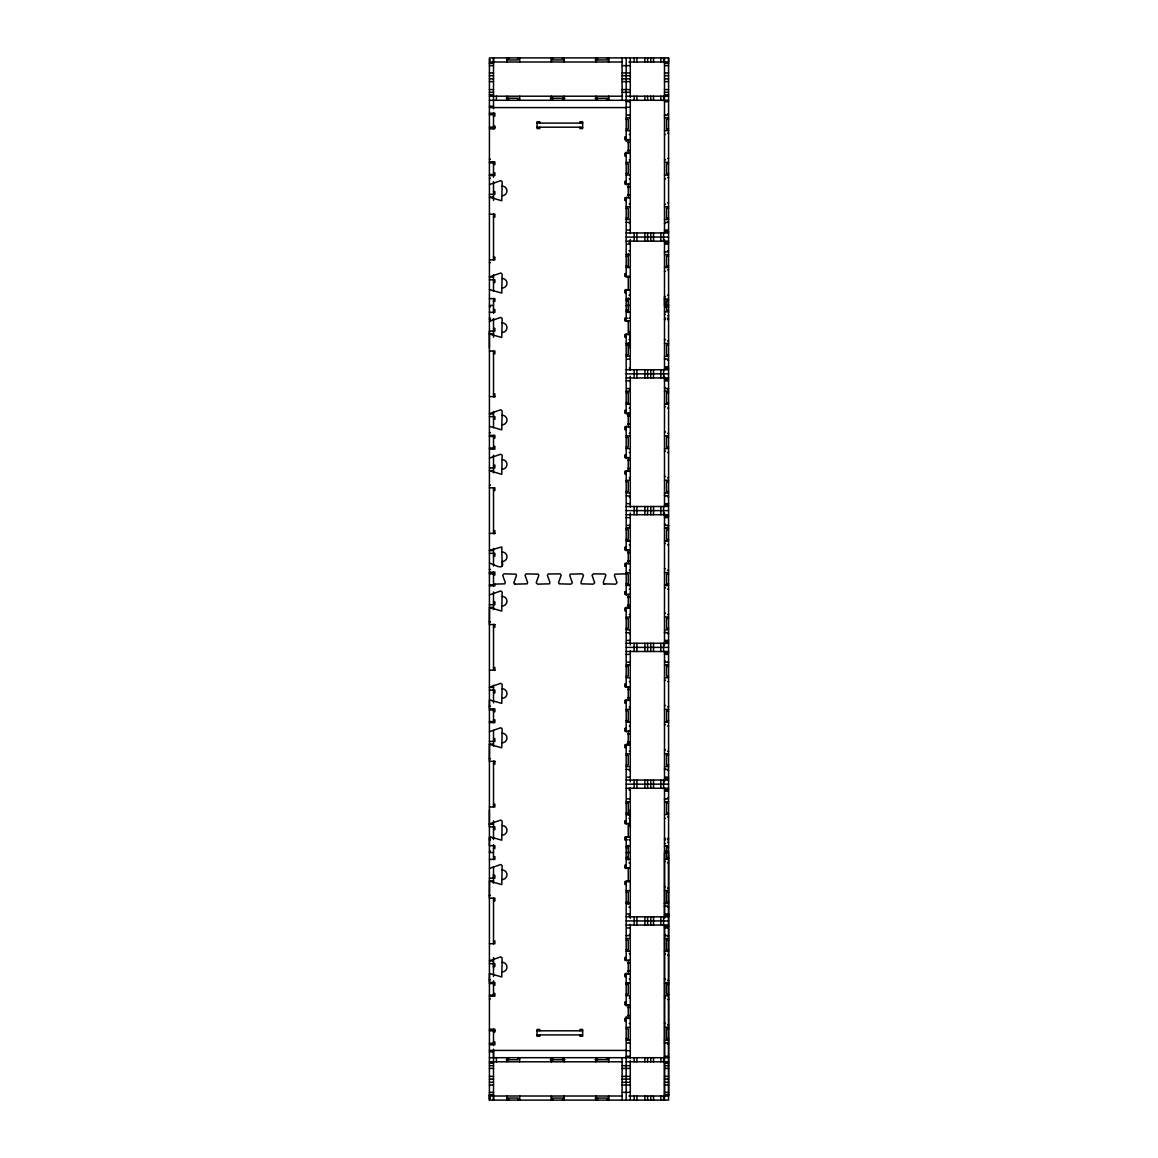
<?xml version="1.0" encoding="UTF-8"?>
<svg xmlns="http://www.w3.org/2000/svg" width="1158" height="1158" viewBox="0 0 1158 1158"><rect width="100%" height="100%" fill="white"/><g stroke="black" fill="none" stroke-linecap="round" stroke-linejoin="round"><path stroke-width="1.5" d="M489.414 809.804L489.414 826.899L494.886 826.899L494.886 829.635L493.511 829.635M489.414 348.196L489.414 331.101L494.886 331.101L494.886 328.365L493.511 328.365M493.511 1058.195L493.511 1049.177M493.511 1045.573L493.511 1041.954L494.886 1041.968L494.886 1044.704L489.414 1044.704M493.511 968.001L493.511 962.587M493.511 877.793L493.511 874.189M493.511 61.996L493.511 57.9L493.511 108.823M630.285 826.899L630.285 809.804M630.285 348.196L630.285 331.101M664.489 1096.004L664.489 1061.727M664.489 1058.122L664.489 924.677M664.489 917.469L664.489 852.549L668.586 852.549L668.586 1096.004L628.924 1096.004M668.586 300.675L666.53 300.675L666.53 305.451L666.53 310.243L668.586 310.243M668.586 304.583L668.586 305.451L664.489 305.451L664.489 296.564L665.503 296.564M664.489 915.457L668.586 915.457L668.586 1100.1L489.414 1100.1L489.414 57.9L668.586 57.9L668.586 61.996L628.924 61.996M489.516 563.135C493.076 563.845 505.25 572.095 502.181 561.572A4.791 4.791 0 0 0 506.972 556.781A4.791 4.791 0 0 0 502.181 552.004M502.152 565.929L501.776 546.923L489.516 550.426M493.511 584.153L504.83 583.835L505.264 582.387L502.688 575.294L504.063 573.847L516.005 574.165L516.425 575.613L513.862 582.706L515.223 584.153L527.165 583.835L527.599 582.387L525.037 575.294L526.094 573.876L538.34 574.165L538.76 575.613L536.197 582.706L537.573 584.153L549.514 583.835L549.934 582.387L547.372 575.294L548.125 573.992L560.11 573.876L561.167 575.294L558.605 582.387L559.024 583.835L570.966 584.153L572.327 582.706L569.765 575.613L570.199 574.165L582.141 573.847L583.502 575.294L580.94 582.387L581.359 583.835L593.301 584.153L594.676 582.706L592.056 575.294L593.417 573.847L605.084 573.992L605.837 575.294L603.275 582.387L603.709 583.835L615.651 584.153L617.011 582.706L614.449 575.613L614.869 574.165L626.189 573.847M489.516 184.542L500.806 180.648L502.152 181.763L501.776 200.754L489.516 197.251M489.516 276.892L500.806 272.984L502.152 274.099L501.776 293.104L489.516 289.601M489.516 321.316L500.806 317.408L502.152 318.537L501.776 337.528L489.516 334.025M489.516 413.667L500.806 409.758L502.152 410.873L501.776 429.864L489.516 426.361M489.516 458.09L500.806 454.182L502.152 455.311L501.776 474.302L489.516 470.799M489.516 594.865L500.806 590.956L502.152 592.071L501.776 611.077L489.516 607.574L489.414 624.596L494.886 624.48M489.516 687.201L500.806 683.292L502.152 684.421L501.776 703.413L489.516 699.91L489.414 708.928L494.886 708.928L494.886 711.663L493.511 711.663M489.516 731.639L500.806 727.731L502.152 728.845L501.776 747.836L489.516 744.333L489.414 761.356L494.886 761.255M489.516 823.975L500.806 820.067L502.152 821.196L501.776 840.187L489.516 836.684L489.414 845.702L494.886 845.702L494.886 848.438L493.511 848.438M489.516 868.399L500.806 864.505L502.152 865.619L501.776 884.611L489.516 881.108L489.414 898.13L494.886 898.13L494.886 900.866L493.511 900.866M489.516 960.749L500.806 956.841L502.152 957.955L501.776 976.961L489.516 973.458L489.414 982.476L494.886 982.476L494.886 985.212L493.511 985.212M489.414 59.955L490.442 59.955M595.111 59.955L607.009 59.955L607.009 57.9M489.414 61.996L622.078 61.996M489.414 62.908L493.511 62.908M664.489 62.908L668.586 62.908M489.414 63.372L493.511 63.372M664.489 63.372L668.586 63.372M489.414 65.644L493.511 65.644M622.078 65.644L630.285 65.644M664.489 65.644L668.586 65.644M489.414 72.968L493.511 72.968M622.078 72.94L630.285 72.968M664.489 72.968L668.586 72.968M489.414 75.704L493.511 75.704M622.078 75.675L630.285 75.704M664.489 75.704L668.586 75.704M489.414 78.874L493.511 78.874M622.078 78.874L630.285 78.874M664.489 78.874L668.586 78.874M489.414 81.61L493.511 81.61M622.078 81.61L630.285 81.61M664.489 81.61L668.586 81.61M489.414 89.586L493.511 89.586M622.078 89.586L630.285 89.586M664.489 89.586L668.586 89.586M489.414 92.322L493.511 92.322M622.078 92.322L630.285 92.322M664.489 92.322L668.586 92.322M489.414 94.826L493.511 94.826M664.489 94.826L668.586 94.826M489.414 96.201L622.599 96.201M626.189 96.201L668.586 96.201M506.263 98.242L518.162 98.242L518.162 100.297M550.282 98.242L564.916 98.242M595.111 98.242L607.009 98.242L607.009 100.297M489.414 100.297L668.586 100.297M626.189 101.672L630.285 101.672M664.489 101.672L668.586 101.672M489.414 106.232L493.511 106.232M626.189 107.289L629.605 107.289M489.414 107.593L626.189 107.593M489.414 113.296L494.886 113.296L494.886 116.032L493.511 116.032M667.558 114.005L668.586 114.005M489.414 114.656L493.511 114.656M626.869 115.018L630.285 115.018M664.489 115.018L667.905 115.018M629.257 115.366L630.285 115.366M664.489 115.366L665.503 115.366M626.189 117.913L630.285 117.913M664.489 117.855L668.586 117.913M626.189 119.477L628.229 119.477L628.229 129.045L626.189 129.045M668.586 119.477L666.53 119.477L666.53 129.045L668.586 129.045M537.051 123.095L582.648 123.095M493.511 126.063L494.886 126.063L494.886 128.799L489.414 128.799M489.414 127.192L494.886 127.192M537.051 127.192L582.648 127.192M626.189 130.608L630.285 130.608M664.489 130.608L668.586 130.608M667.558 133.141L668.586 133.141M629.257 134.516L630.285 134.516M664.489 134.516L665.503 134.516M626.189 136.89L624.813 136.89L624.813 139.626L630.285 139.626M627.549 142.362L630.285 142.362M627.549 150.569L630.285 150.569M630.285 153.305L624.813 153.305L624.813 156.041L626.189 156.041M667.558 158.429L668.586 158.429M489.414 159.109L490.442 159.109M629.257 159.79L630.285 159.79M664.489 159.79L665.503 159.79M489.414 161.845L494.886 161.845L494.886 164.581L493.511 164.581M626.189 162.337L630.285 162.337M664.489 162.337L668.586 162.337M489.414 162.873L493.511 162.873M626.189 163.9L628.229 163.9L628.229 173.468L626.189 173.468M668.586 163.9L666.53 163.9L666.53 173.468L668.586 173.468M493.511 172.788L494.886 172.788L494.886 175.524L489.414 175.524M489.414 174.496L493.511 174.496M626.189 175.09L630.285 175.032M664.489 175.032L668.586 175.09M667.558 177.579L668.586 177.579M489.414 178.26L490.442 178.26M629.257 178.94L630.285 178.94M664.489 178.94L665.503 178.94M626.189 181.343L624.813 181.343L624.813 184.079L630.285 184.064M627.549 186.8L630.285 186.8M493.511 191.591L494.886 191.591L494.886 194.327L489.414 194.327M627.549 195.007L630.285 195.007M489.414 197.063L493.511 197.063M630.285 197.743L624.813 197.743L624.813 200.479L626.189 200.479M667.558 202.853L668.586 202.853M629.257 204.228L630.285 204.228M664.489 204.228L665.503 204.228M626.189 206.761L630.285 206.703M664.489 206.703L668.586 206.761M626.189 208.324L628.229 208.324L628.229 217.907L626.189 217.907M668.586 208.324L666.53 208.324L666.53 217.907L668.586 217.907M489.414 214.273L494.886 214.158L494.886 217.009L493.511 217.009M626.189 219.455L630.285 219.455M664.489 219.455L668.586 219.455M667.558 222.003L668.586 222.003M626.189 222.35L629.605 222.35M665.17 222.35L668.586 222.35M629.257 223.364L630.285 223.364M664.489 223.378L665.503 223.378M626.869 230.08L630.285 230.08M664.489 230.08L667.905 230.08M664.489 231.6L668.586 231.6M626.189 232.961L668.586 232.961M626.189 237.072L668.586 237.072M626.189 241.168L668.586 241.168M629.257 242.543L630.285 242.543M664.489 242.543L668.586 242.543M629.257 242.891L630.285 242.891M626.869 244.063L630.285 244.063M665.17 244.063L668.586 244.063M628.924 250.765L630.285 250.765M667.558 250.765L668.586 250.765M664.489 251.793L667.905 251.793M664.489 252.14L665.503 252.14M626.189 254.63L630.285 254.673M664.489 254.63L668.586 254.673M626.189 256.236L628.229 256.236M668.586 256.236L666.53 256.236L666.53 265.819L668.586 265.819M493.511 257.134L494.886 257.134L494.886 259.87L489.414 259.87M489.414 262.605L490.442 262.605M626.189 265.819L628.229 265.819L628.229 253.501M626.189 267.382L630.285 267.382L626.869 267.44M664.489 267.382L668.586 267.382L665.503 267.44M667.558 269.915L668.586 269.915M664.489 271.29L665.503 271.29M626.189 273.664L624.813 273.664L624.813 276.386L630.285 276.4M489.414 277.08L493.511 277.08M630.285 277.08L626.189 277.08L626.189 197.063M489.414 279.816L494.886 279.816L494.886 282.552L493.511 282.552M626.189 290.079L630.285 290.079M626.189 292.8L624.813 292.8L624.813 290.065L628.244 290.065L628.244 276.386M628.924 295.203L630.285 295.203M667.558 295.203L668.586 295.203M489.414 298.619L494.886 298.619L494.886 301.355L493.511 301.355M626.189 299.053L630.285 299.111M664.489 299.111L668.586 299.111M626.189 300.675L628.229 300.675M489.414 305.451L493.511 305.451M626.189 305.451L630.285 305.451M489.414 306.827L490.442 306.827M664.489 306.827L665.503 306.827M667.558 306.827L668.586 306.827M493.511 309.562L494.886 309.562L494.886 312.298L489.414 312.298M626.189 310.243L628.229 310.243M626.189 311.806L630.285 311.864M664.489 311.864L668.586 311.806M664.489 314.354L665.503 314.354M667.558 315.714L668.586 315.714M489.414 318.218L490.442 318.218M627.549 318.218L624.813 318.103L624.813 320.838L630.285 320.838M628.924 318.218L630.285 318.218M664.489 318.218L665.503 318.218M667.558 318.218L668.586 318.218M489.414 319.594L490.442 319.594M492.497 319.594L493.511 319.594M664.489 319.594L665.503 319.594M667.558 319.594L668.586 319.594M489.414 333.837L493.511 333.837M630.285 334.503L624.813 334.517L624.813 337.253L626.189 337.253M628.924 339.627L630.285 339.627M664.489 339.627L665.503 339.627M667.558 340.988L668.586 340.988M626.189 343.477L630.285 343.535M664.489 343.535L668.586 343.477M626.189 345.098L628.229 345.098M668.586 345.098L666.53 345.098L666.53 354.666L668.586 354.666M489.414 351.048L494.886 351.048L494.886 353.783L493.511 353.783M626.189 354.666L628.229 354.666L628.229 342.768M626.189 356.23L630.285 356.288M664.489 356.288L668.586 356.23M664.489 358.777L665.503 358.777M626.869 359.125L630.285 359.125M664.489 359.125L667.905 359.125M667.558 360.138L668.586 360.138M665.17 366.854L668.586 366.854M629.257 368.027L630.285 368.027M664.489 368.374L668.586 368.374M626.189 369.735L668.586 369.735M626.189 373.846L668.586 373.846M626.189 377.942L668.586 377.942M664.489 379.317L668.586 379.317M626.189 380.837L629.605 380.837M664.489 380.837L667.905 380.837M664.489 387.539L665.503 387.539M626.869 388.567L630.285 388.567M665.17 388.567L668.586 388.567M629.257 388.914L630.285 388.914M667.558 388.914L668.586 388.914M627.202 391.39L630.285 391.39L626.189 391.447M665.503 391.39L668.586 391.39L664.489 391.447M626.189 393.011L628.229 393.011L628.229 402.593L626.189 402.593M668.586 393.011L666.53 393.011L666.53 402.593L668.586 402.593M493.511 393.908L494.886 393.908L494.886 396.644L489.414 396.644M494.886 396.745L493.511 396.745L493.511 350.932M630.285 404.142L626.189 404.142L629.257 404.2M668.586 404.142L664.489 404.142L667.558 404.2M664.489 406.69L665.503 406.69M629.257 408.065L630.285 408.065M667.558 408.065L668.586 408.065M626.189 410.424L624.813 410.424L624.813 413.16L630.285 413.174M489.414 413.855L493.511 413.855M630.285 413.855L626.189 413.855L626.189 333.822M627.549 415.91L630.285 415.91M489.414 416.591L494.886 416.591L494.886 419.326L493.511 419.326M627.549 424.118L630.285 424.118M630.285 426.853L624.813 426.839L624.813 429.575L626.189 429.575M664.489 431.977L665.503 431.977M489.414 432.658L490.442 432.658M629.257 433.338L630.285 433.338M667.558 433.338L668.586 433.338M489.414 435.394L494.886 435.394L494.886 438.129L493.511 438.129M626.189 435.886L630.285 435.828M664.489 435.886L668.586 435.886M489.414 436.421L493.511 436.421M626.189 437.435L628.229 437.435L628.229 447.017L626.189 447.017M668.586 437.435L666.53 437.435L666.53 447.017L668.586 447.017M493.511 446.337L494.886 446.337L494.886 449.072L489.414 449.072M489.414 448.045L493.511 448.045M626.189 448.638L630.285 448.58M664.489 448.58L668.586 448.58M664.489 451.113L665.503 451.113M629.257 452.489L630.285 452.489M667.558 452.489L668.586 452.489M626.189 454.877L624.813 454.877L624.813 457.613L630.285 457.598M627.549 460.334L630.285 460.334M493.511 465.14L494.886 465.14L494.886 467.875L489.414 467.875M627.549 468.541L630.285 468.541M489.414 470.611L493.511 470.611M630.285 471.277L624.813 471.292L624.813 474.027L626.189 474.027M664.489 476.401L665.503 476.401M629.257 477.762L630.285 477.762M667.558 477.762L668.586 477.762M626.189 480.309L630.285 480.309M664.489 480.309L668.586 480.309M626.189 481.873L628.229 481.873L628.229 491.441L626.189 491.441M668.586 481.873L666.53 481.873L666.53 491.441L668.586 491.441M489.414 485.086L490.442 485.086M489.414 487.822L494.886 487.822L494.886 490.558L493.511 490.558M626.189 493.062L630.285 493.004M664.489 493.004L668.586 493.004M664.489 495.552L665.503 495.552M626.189 495.885L629.605 495.885M664.489 495.885L667.905 495.885M629.257 496.912L630.285 496.912M667.558 496.912L668.586 496.912M626.869 503.629L630.285 503.629M665.17 503.629L668.586 503.629M664.489 505.149L668.586 505.149M626.189 506.509L668.586 506.509M626.189 510.62L668.586 510.62M626.189 514.717L668.586 514.717M664.489 516.092L668.586 516.092M626.189 517.597L629.605 517.597M664.489 517.597L667.905 517.597M664.489 524.313L665.503 524.313M626.869 525.341L630.285 525.341M665.17 525.341L668.586 525.341M629.257 525.689L630.285 525.689M667.558 525.689L668.586 525.689M627.202 528.164L630.285 528.164L626.189 528.222M665.503 528.164L668.586 528.164L664.489 528.222M626.189 529.785L628.229 529.785L628.229 539.353L626.189 539.353M668.586 529.785L666.53 529.785L666.53 539.353L668.586 539.353M493.511 530.668L494.886 530.668L494.886 533.404L489.414 533.404M494.886 533.52L493.511 533.52L493.511 487.706M630.285 540.916L626.189 540.916L629.257 540.974M668.586 540.916L664.489 540.916L667.558 540.974M664.489 543.464L665.503 543.464M629.257 544.825L630.285 544.825M667.558 544.825L668.586 544.825M626.189 547.198L624.813 547.198L624.813 549.934L630.285 549.949M489.414 550.615L493.511 550.615M630.285 550.615L626.189 550.615L626.189 470.611M627.549 552.684L630.285 552.684M489.414 553.35L494.886 553.35L494.886 556.086L493.511 556.086M627.549 560.892L630.285 560.892M630.285 563.628L624.813 563.613L624.813 566.349L626.189 566.349M664.489 568.737L665.503 568.737M489.414 569.432L490.442 569.432M629.257 570.112L630.285 570.112M667.558 570.112L668.586 570.112M489.414 572.168L494.886 572.168L494.886 574.904L493.511 574.904M626.189 572.645L630.285 572.645M664.489 572.645L668.586 572.588M489.414 573.181L493.511 573.181M489.414 573.847L494.263 573.847M626.189 574.209L628.229 574.209L628.229 583.791L626.189 583.791M668.586 574.209L666.53 574.209L666.53 583.791L668.586 583.791M489.414 584.819L493.511 584.819M630.285 585.355L626.189 585.355L629.257 585.412M668.586 585.355L664.489 585.355L667.558 585.412M489.414 585.832L494.886 585.832L494.886 584.153M664.489 587.888L665.503 587.888M629.257 589.263L630.285 589.263M667.558 589.263L668.586 589.263M626.189 591.651L624.813 591.651L624.813 594.387L630.285 594.372M627.549 597.108L630.285 597.108M493.511 601.914L494.886 601.914L494.886 604.65L489.414 604.65M627.549 605.316L630.285 605.316M489.414 607.385L493.511 607.385M630.285 607.385L626.189 607.385L626.189 687.389M630.285 608.051L624.813 608.066L624.813 610.802L626.189 610.802M664.489 613.175L665.503 613.175M629.257 614.536L630.285 614.536M667.558 614.536L668.586 614.536M626.189 617.084L630.285 617.084M664.489 617.084L668.586 617.026M626.189 618.647L628.229 618.647L628.229 628.215L626.189 628.215M668.586 618.647L666.53 618.647L666.53 628.215L668.586 628.215M489.414 621.86L490.442 621.86M493.511 627.332L494.886 627.332L494.886 624.596M626.189 629.778L630.285 629.778M664.489 629.778L668.586 629.778M664.489 632.311L665.503 632.311M626.189 632.659L629.605 632.659M664.489 632.659L667.905 632.659M629.257 633.687L630.285 633.687M667.558 633.687L668.586 633.687M626.869 640.403L630.285 640.403M665.17 640.403L668.586 640.403M664.489 641.908L668.586 641.908M626.189 643.283L668.586 643.283M626.189 647.38L668.586 647.38M626.189 651.491L668.586 651.491M664.489 652.851L668.586 652.851M626.189 654.371L629.605 654.371M664.489 654.371L667.905 654.371M664.489 661.088L665.503 661.088M626.869 662.115L630.285 662.115M665.17 662.115L668.586 662.115M629.257 662.448L630.285 662.448M667.558 662.448L668.586 662.448M627.202 664.938L630.285 664.938L626.189 664.996M665.503 664.938L668.586 664.938L664.489 664.996M626.189 666.559L628.229 666.559L628.229 676.127L626.189 676.127M668.586 666.559L666.53 666.559L666.53 676.127L668.586 676.127M493.511 667.442L494.886 667.442L494.886 670.178L489.414 670.178M494.886 670.294L493.511 670.294L493.511 624.48M626.189 677.748L630.285 677.691M664.489 677.748L668.586 677.691M664.489 680.238L665.503 680.238M629.257 681.599L630.285 681.599M667.558 681.599L668.586 681.599M626.189 683.973L624.813 683.973L624.813 686.708L630.285 686.723M489.414 687.389L493.511 687.389M627.549 689.459L630.285 689.459M489.414 690.125L494.886 690.125L494.886 692.86L493.511 692.86M627.549 697.666L630.285 697.666M630.285 700.402L624.813 700.387L624.813 703.123L626.189 703.123M664.489 705.511L665.503 705.511M489.414 706.192L490.442 706.192M629.257 706.887L630.285 706.887M667.558 706.887L668.586 706.887M626.189 709.42L630.285 709.362M664.489 709.42L668.586 709.42M489.414 709.955L493.511 709.955M626.189 710.983L628.229 710.983L628.229 720.566L626.189 720.566M668.586 710.983L666.53 710.983L666.53 720.566L668.586 720.566M493.511 719.871L494.886 719.871L494.886 722.606L489.414 722.606M489.414 721.579L493.511 721.579M630.285 722.114L626.189 722.114L629.257 722.172M668.586 722.114L664.489 722.114L667.558 722.172M664.489 724.662L665.503 724.662M629.257 726.023L630.285 726.023M667.558 726.023L668.586 726.023M626.189 728.425L624.813 728.425L624.813 731.161L630.285 731.147M627.549 733.883L630.285 733.883M493.511 738.674L494.886 738.674L494.886 741.41L489.414 741.41M627.549 742.09L630.285 742.09M489.414 744.145L493.511 744.145M630.285 744.145L626.189 744.145L626.189 824.163M626.189 744.826L630.285 744.826M626.189 747.576L624.813 747.576L624.813 744.84L628.244 744.84L628.244 731.161M664.489 749.935L665.503 749.935M629.257 751.31L630.285 751.31M667.558 751.31L668.586 751.31M626.189 753.858L630.285 753.8M664.489 753.858L668.586 753.858M626.189 755.407L628.229 755.407L628.229 764.989L626.189 764.989M668.586 755.407L666.53 755.407L666.53 764.989L668.586 764.989M489.414 758.62L490.442 758.62M493.511 764.092L494.886 764.092L494.886 761.356M626.189 766.61L630.285 766.553M664.489 766.61L668.586 766.553M664.489 769.086L665.503 769.086M626.189 769.433L629.605 769.433M664.489 769.433L667.905 769.433M629.257 770.461L630.285 770.461M667.558 770.461L668.586 770.461M626.869 777.163L630.285 777.163M665.17 777.163L668.586 777.163M664.489 778.683L668.586 778.683M626.189 780.058L668.586 780.058M626.189 784.154L668.586 784.154M626.189 788.265L668.586 788.265M629.257 789.626L630.285 789.626M664.489 789.626L668.586 789.626M629.257 789.973L630.285 789.973M665.17 791.146L668.586 791.146M667.558 797.862L668.586 797.862M626.869 798.875L630.285 798.875M664.489 798.875L667.905 798.875M664.489 799.223L665.503 799.223M626.869 801.712L630.285 801.712L626.189 801.77M667.558 801.712L664.489 801.712L668.586 801.77M626.189 803.334L628.229 803.334L628.229 815.232M668.586 803.334L666.53 803.334L666.53 812.902L668.586 812.902M493.511 804.217L494.886 804.217L494.886 806.952L489.414 806.952M626.189 812.902L628.229 812.902M626.189 814.523L630.285 814.465M664.489 814.465L668.586 814.465M667.558 817.012L668.586 817.012M628.924 818.373L630.285 818.373M664.489 818.373L665.503 818.373M626.189 820.747L624.813 820.747L624.813 823.483L630.285 823.497M489.414 824.163L493.511 824.163M630.285 837.162L624.813 837.162L624.813 839.897L626.189 839.897M489.414 838.406L490.442 838.406M492.497 838.406L493.511 838.406M664.489 838.406L665.503 838.406M667.558 838.406L668.586 838.406M489.414 839.782L490.442 839.782M626.189 839.782L627.549 839.782M628.924 839.782L630.285 839.782M664.489 839.782L665.503 839.782M667.558 839.782L668.586 839.782M667.558 842.286L668.586 842.286M664.489 843.646L665.503 843.646M626.869 846.136L630.285 846.136M664.489 846.136L667.558 846.136M626.189 846.194L630.285 846.194M664.489 846.194L668.586 846.194M626.189 847.757L628.229 847.757M668.586 847.757L666.53 847.757L666.53 857.325L668.586 857.325M489.414 851.173L490.442 851.173M664.489 851.173L665.503 851.173M667.558 851.173L668.586 851.173M489.414 852.549L493.511 852.549M626.189 852.549L630.285 852.549M493.511 856.645L494.886 856.645L494.886 859.381L489.414 859.381M626.189 857.325L628.229 857.325M630.285 858.889L626.189 858.889L629.605 858.947M668.586 858.889L664.489 858.889L667.558 858.947M664.489 861.436L665.503 861.436M628.924 862.797L630.285 862.797M667.558 862.797L668.586 862.797M626.189 865.2L624.813 865.2L624.813 867.935L630.285 867.921M493.511 875.448L494.886 875.448L494.886 878.184L489.414 878.184M489.414 880.92L493.511 880.92M630.285 880.92L626.189 880.92L626.189 960.937M630.285 881.6L624.813 881.6L624.813 884.336L626.189 884.336M664.489 886.71L665.503 886.71M667.558 888.085L668.586 888.085M626.189 890.618L630.285 890.618M664.489 890.618L668.586 890.56M626.189 892.181L628.229 892.181L628.229 904.499M668.586 892.181L666.53 892.181L666.53 901.764L668.586 901.764M489.414 895.395L490.442 895.395M626.189 901.764L628.229 901.764M626.189 903.327L630.285 903.327M664.489 903.327L668.586 903.327M626.189 903.37L629.605 903.37M664.489 903.37L667.558 903.37M664.489 905.86L665.503 905.86M664.489 906.207L667.905 906.207M628.924 907.235L630.285 907.235M667.558 907.235L668.586 907.235M626.869 913.937L630.285 913.937M665.17 913.937L668.586 913.937L668.586 916.832L626.189 916.832M629.257 915.11L630.285 915.11M629.257 915.457L630.285 915.457M626.189 920.928L668.586 920.928M626.189 925.039L668.586 925.039M664.489 926.4L668.586 926.4M626.869 927.92L630.285 927.92M664.489 927.92L667.905 927.92M629.257 934.622L630.285 934.622M664.489 934.622L665.503 934.622M626.189 935.65L629.605 935.65M665.17 935.65L668.586 935.65M667.558 935.997L668.586 935.997M626.189 938.487L630.285 938.545M664.489 938.545L668.586 938.545M626.189 940.093L628.229 940.093L628.229 949.676L626.189 949.676M668.586 940.093L666.53 940.093L666.53 949.676L668.586 949.676M493.511 940.991L494.886 940.991L494.886 943.727L489.414 943.727M626.189 951.239L630.285 951.297M664.489 951.297L668.586 951.239M629.257 953.772L630.285 953.772M664.489 953.772L665.503 953.772M667.558 955.147L668.586 955.147M626.189 957.521L624.813 957.521L624.813 960.257L630.285 960.257M489.414 960.937L493.511 960.937M627.549 962.993L630.285 962.993M489.414 963.673L494.886 963.673L494.886 966.409L493.511 966.409M627.549 971.2L630.285 971.2M630.285 973.936L624.813 973.921L624.813 976.657L626.189 976.657M629.257 979.06L630.285 979.06M664.489 979.06L665.503 979.06M489.414 979.74L490.442 979.74M667.558 980.421L668.586 980.421M626.189 982.91L629.257 982.91M665.503 982.91L668.586 982.91M626.189 982.968L630.285 982.968M664.489 982.968L668.586 982.968M489.414 983.504L493.511 983.504M626.189 984.532L628.229 984.532L628.229 994.1L626.189 994.1M668.586 984.532L666.53 984.532L666.53 994.1L668.586 994.1M493.511 993.419L494.886 993.419L494.886 996.155L489.414 996.155M489.414 995.127L493.511 995.127M626.189 995.663L630.285 995.721M664.489 995.721L668.586 995.663M629.257 998.21L630.285 998.21M664.489 998.21L665.503 998.21M489.414 998.891L490.442 998.891M667.558 999.571L668.586 999.571M626.189 1001.96L624.813 1001.96L624.813 1004.695L630.285 1004.695M627.549 1007.431L630.285 1007.431M627.549 1015.638L630.285 1015.638M630.285 1018.374L624.813 1018.374L624.813 1021.11L626.189 1021.11M629.257 1023.484L630.285 1023.484M664.489 1023.484L665.503 1023.484M667.558 1024.859L668.586 1024.859M626.189 1027.334L630.285 1027.392M664.489 1027.392L668.586 1027.334M626.189 1028.955L628.229 1028.955L628.229 1038.523L626.189 1038.523M668.586 1028.955L666.53 1028.955L666.53 1038.523L668.586 1038.523M489.414 1029.201L494.886 1029.201L494.886 1031.937L493.511 1031.937M489.414 1030.808L494.886 1030.808M537.051 1030.808L582.648 1030.808M537.051 1034.905L582.648 1034.905M626.189 1040.087L630.285 1040.087M664.489 1040.087L668.586 1040.087M627.202 1040.145L630.285 1040.145M664.489 1040.145L667.558 1040.145M629.257 1042.634L630.285 1042.634M664.489 1042.634L665.503 1042.634M626.869 1042.982L630.285 1042.982M664.489 1042.982L667.905 1042.982M489.414 1043.344L493.511 1043.344M667.558 1043.995L668.586 1043.995M489.414 1050.407L626.189 1050.407M626.189 1050.711L629.605 1050.711M489.414 1051.768L493.511 1051.768M626.189 1056.328L630.285 1056.328M664.489 1056.328L668.586 1056.328M489.414 1057.703L668.586 1057.703M506.263 1059.758L518.162 1059.758L518.162 1057.703M550.282 1059.758L564.916 1059.758M595.111 1059.758L607.009 1059.758L607.009 1057.703M489.414 1061.799L622.599 1061.799M626.189 1061.799L668.586 1061.799M489.414 1063.174L493.511 1063.174M664.489 1063.174L668.586 1063.174M489.414 1065.678L493.511 1065.678M622.078 1065.678L630.285 1065.678M664.489 1065.678L668.586 1065.678M489.414 1068.414L493.511 1068.414M622.078 1068.414L630.285 1068.414M664.489 1068.414L668.586 1068.414M489.414 1076.39L493.511 1076.39M622.078 1076.39L630.285 1076.39M664.489 1076.39L668.586 1076.39M489.414 1079.126L493.511 1079.126M622.078 1079.126L630.285 1079.126M664.489 1079.126L668.586 1079.126M489.414 1082.296L493.511 1082.296M622.078 1082.325L630.285 1082.296M664.489 1082.296L668.586 1082.296M489.414 1085.032L493.511 1085.032M622.078 1085.06L630.285 1085.032M664.489 1085.032L668.586 1085.032M489.414 1092.356L493.511 1092.356M622.078 1092.356L630.285 1092.356M664.489 1092.356L668.586 1092.356M493.511 1094.628L489.414 1094.628L489.414 1100.1M664.489 1094.628L668.586 1094.628M489.414 1095.092L493.511 1095.092L493.511 1100.1L493.511 1050.407M664.489 1095.092L668.586 1095.092M489.414 1096.004L622.078 1096.004M489.414 1098.045L490.442 1098.045M595.111 1098.045L607.009 1098.045L607.009 1100.1M515.223 584.153L514.34 583.835M604.592 584.153L603.709 583.835M668.586 57.9L668.586 914.661M666.53 300.675L666.53 304.583M664.489 57.9L664.489 233.323M664.489 239.807L664.489 370.459M664.489 376.191L664.489 506.509M664.489 512.965L664.489 645.035M664.489 651.491L664.489 781.809M664.489 787.541L664.489 918.193M664.489 925.039L664.489 1100.1M663.563 57.9L663.577 61.996M663.577 96.201L663.577 100.297M663.577 232.961L663.577 241.168M663.577 369.735L663.577 377.942M663.577 506.509L663.577 514.717M663.577 643.283L663.577 651.491M663.577 780.058L663.577 788.265M663.577 916.832L663.577 925.039M663.577 1057.703L663.577 1061.799M663.563 1096.004L663.577 1100.1M660.842 57.9L660.827 61.996M660.842 96.201L660.842 100.297M660.842 232.961L660.842 241.168M660.842 369.735L660.842 377.942M660.842 506.509L660.842 514.717M660.842 643.283L660.842 651.491M660.842 780.058L660.842 788.265M660.842 916.832L660.842 925.039M660.842 1057.703L660.842 1061.799M660.842 1096.004L660.827 1100.1M653.532 57.9L653.517 61.996M653.517 96.201L653.517 100.297M653.517 232.961L653.517 241.168M653.517 369.735L653.517 377.942M653.517 506.509L653.517 514.717M653.517 643.283L653.517 651.491M653.517 780.058L653.517 788.265M653.517 916.832L653.517 925.039M653.517 1057.703L653.517 1061.799M653.517 1096.004L653.532 1100.1M650.782 57.9L650.782 61.996M650.782 96.201L650.782 100.297M650.782 232.961L650.782 241.168M650.782 369.735L650.782 377.942M650.782 506.509L650.782 514.717M650.782 643.283L650.782 651.491M650.782 780.058L650.782 788.265M650.782 916.832L650.782 925.039M650.782 1057.703L650.782 1061.799M650.782 1096.004L650.782 1100.1M647.611 57.9L647.611 61.996M647.611 96.201L647.611 100.297M647.611 232.961L647.611 241.168M647.611 369.735L647.611 377.942M647.611 506.509L647.611 514.717M647.611 643.283L647.611 651.491M647.611 780.058L647.611 788.265M647.611 916.832L647.611 925.039M647.611 1057.703L647.611 1061.799M647.611 1096.004L647.611 1100.1M644.89 57.9L644.876 61.996M644.876 96.201L644.876 100.297M644.876 232.961L644.876 241.168M644.876 369.735L644.876 377.942M644.876 506.509L644.876 514.717M644.876 643.283L644.876 651.491M644.876 780.058L644.876 788.265M644.876 916.832L644.876 925.039M644.876 1057.703L644.876 1061.799M644.876 1096.004L644.89 1100.1M636.914 57.9L636.9 61.996M636.9 96.201L636.9 100.297M636.9 232.961L636.9 241.168M636.9 369.735L636.9 377.942M636.9 506.509L636.9 514.717M636.9 643.283L636.9 651.491M636.9 780.058L636.9 788.265M636.9 916.832L636.9 925.039M636.9 1057.703L636.9 1061.799M636.914 1096.004L636.9 1100.1M634.164 57.9L634.164 61.996M634.164 96.201L634.164 100.297M634.164 232.961L634.164 241.168M634.164 369.735L634.164 377.942M634.164 506.509L634.164 514.717M634.164 643.283L634.164 651.491M634.164 780.058L634.164 788.265M634.164 916.832L634.164 925.039M634.164 1057.703L634.164 1061.799M634.164 1096.004L634.164 1100.1M630.285 57.9L630.285 97.562M630.285 99.805L630.285 233.655M630.285 239.561L630.285 370.459M630.285 376.191L630.285 507.19M630.285 512.965L630.285 645.035M630.285 650.81L630.285 781.809M630.285 787.541L630.285 918.439M630.285 924.345L630.285 1058.195M630.285 1060.438L630.285 1100.1M628.244 139.626L628.244 153.305M628.244 184.079L628.244 197.743M628.229 297.939L628.229 312.602M628.244 320.838L628.244 334.517M628.244 413.16L628.244 426.839M628.244 457.613L628.244 471.292M628.244 549.934L628.244 563.613M628.244 594.387L628.244 608.066M628.244 686.708L628.244 700.387M628.244 823.483L628.244 837.162M628.229 845.398L628.229 860.061M628.244 867.935L628.244 881.6M628.244 960.257L628.244 973.921M628.244 1004.695L628.244 1018.374M626.189 57.9L626.189 141.406M626.189 152.074L626.189 184.947M626.189 289.399L626.189 321.316M626.189 425.956L626.189 458.496M626.189 562.73L626.189 595.27M626.189 699.504L626.189 732.044M626.189 836.684L626.189 868.601M626.189 973.053L626.189 1005.926M626.189 1016.594L626.189 1100.1M622.078 57.9L622.078 100.297M622.078 1057.703L622.078 1100.1M608.63 58.928L608.63 61.996M608.63 96.201L608.63 99.27M608.63 1058.73L608.63 1061.799M608.63 1096.004L608.63 1099.072M608.572 57.9L608.572 61.996M608.572 96.201L608.572 100.297M608.572 1057.703L608.572 1061.799M608.572 1096.004L608.572 1100.1M597.441 57.9L597.441 59.955M597.441 98.242L597.441 100.297M597.441 1057.703L597.441 1059.758M597.441 1098.045L597.441 1100.1M595.878 57.9L595.878 61.996M595.878 96.201L595.82 100.297M595.878 1057.703L595.878 1061.799M595.878 1096.004L595.878 1100.1M579.912 123.095L579.912 121.72L582.648 121.72L582.648 128.567L579.912 128.567L579.912 127.192M579.912 1030.808L579.912 1029.433L582.648 1029.433L582.648 1036.28L579.912 1036.28L579.912 1034.905M564.207 58.928L564.207 61.996L564.149 57.9M564.207 99.27L564.207 96.201L564.149 100.297M564.207 1058.73L564.207 1061.799L564.149 1057.703M564.207 1099.072L564.207 1096.004L564.149 1100.1M562.585 57.9L562.585 59.955L553.017 59.955L553.017 57.9M562.585 98.242L562.585 100.297M562.585 1057.703L562.585 1059.758M562.585 1100.1L562.585 1098.045L553.017 1098.045L553.017 1100.1M553.017 98.242L553.017 100.297M553.017 1057.703L553.017 1059.758M551.454 57.9L551.454 61.996M551.454 96.201L551.454 100.297M551.454 1057.703L551.454 1061.799M551.454 1096.004L551.454 1100.1M551.396 57.9L551.396 60.983M551.396 97.229L551.396 100.297M551.396 1057.703L551.396 1060.771M551.396 1097.017L551.396 1100.1M539.787 123.095L539.787 121.72L537.051 121.72L537.051 128.567L539.787 128.567L539.787 127.192M539.787 1030.808L539.787 1029.433L537.051 1029.433L537.051 1036.28L539.787 1036.28L539.787 1034.905M519.725 57.9L519.725 61.996M519.783 96.201L519.725 100.297M519.725 1057.703L519.725 1061.799M519.783 1096.004L519.725 1100.1M518.162 57.9L518.162 59.955L508.608 59.955L508.579 57.9M518.162 1100.1L518.162 1098.045L508.608 1098.045L508.579 1100.1M508.579 98.242L508.579 100.297M508.579 1057.703L508.579 1059.758M507.03 61.996L507.03 57.9L506.972 60.983M507.03 96.201L507.03 100.297L506.972 97.229M507.03 1061.799L507.03 1057.703L506.972 1060.771M507.03 1096.004L507.03 1100.1L506.972 1097.017M496.406 96.201L496.406 99.617M496.406 1058.383L496.406 1061.799M493.511 112.427L493.511 128.799M493.511 161.845L493.511 177.232M493.511 181.632L493.511 200.392M493.511 214.158L493.511 259.985M493.511 274.866L493.511 291.353M493.511 298.402L493.511 313.34M493.511 318.537L493.511 337.152M493.511 411.64L493.511 427.62M493.511 435.394L493.511 449.072M493.511 455.166L493.511 472.826M493.511 548.4L493.511 566.059M493.511 572.168L493.511 585.832M493.511 591.941L493.511 609.6M493.511 685.174L493.511 702.834M493.511 708.928L493.511 722.606M493.511 730.38L493.511 746.36M493.511 761.255L493.511 807.068M493.511 820.848L493.511 839.463M493.511 844.66L493.511 859.598M493.511 866.647L493.511 883.134M493.511 898.015L493.511 943.842M493.511 957.608L493.511 976.368M493.511 980.768L493.511 996.155M493.511 1029.201L493.511 1044.704M502.181 962.312A4.791 4.791 0 0 1 506.972 967.104A4.791 4.791 0 0 1 502.181 971.88M502.181 733.202A4.791 4.791 0 0 1 506.972 737.979A4.791 4.791 0 0 1 502.181 742.77M502.181 688.764A4.791 4.791 0 0 1 506.972 693.555A4.791 4.791 0 0 1 502.181 698.346M502.181 596.428A4.791 4.791 0 0 1 506.972 601.219A4.791 4.791 0 0 1 502.181 605.996M502.181 869.976A4.791 4.791 0 0 1 506.972 874.753A4.791 4.791 0 0 1 502.181 879.544M502.181 825.538A4.791 4.791 0 0 1 506.972 830.329A4.791 4.791 0 0 1 502.181 835.121M502.181 186.12A4.791 4.791 0 0 1 506.972 190.896A4.791 4.791 0 0 1 502.181 195.688M502.181 415.23A4.791 4.791 0 0 1 506.972 420.007A4.791 4.791 0 0 1 502.181 424.798M502.181 459.654A4.791 4.791 0 0 1 506.972 464.445A4.791 4.791 0 0 1 502.181 469.236M502.181 278.456A4.791 4.791 0 0 1 506.972 283.247A4.791 4.791 0 0 1 502.181 288.024M502.181 322.879A4.791 4.791 0 0 1 506.972 327.671A4.791 4.791 0 0 1 502.181 332.462"/></g></svg>
